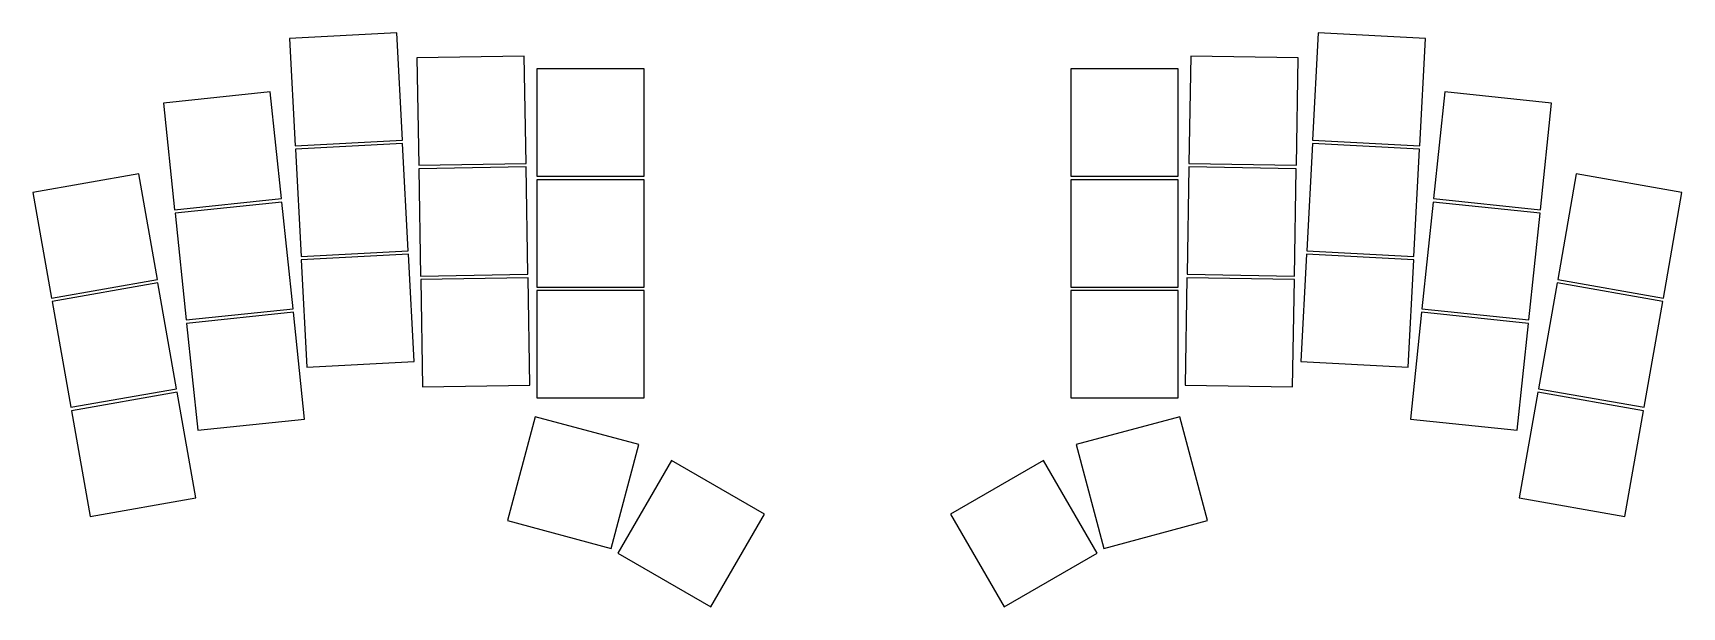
# Model space of a CAD drawing. Header units: millimetres. Extents: x 92 to 330, y -166 to -83.
import ezdxf

# ---------------------------------------------------------------- set-up
doc = ezdxf.new("R2010")
doc.units = ezdxf.units.MM

msp = doc.modelspace()

# ---------------------------------------------------------------- linework, layer by layer
for p, q in [((144.57, -82.85), (129.09, -83.66)), ((145.38, -98.33), (144.57, -82.85)), ((277.59, -82.85), (276.78, -98.33)), ((293.07, -83.66), (277.59, -82.85)), ((129.09, -83.66), (129.9, -99.14)), ((292.26, -99.14), (293.07, -83.66)), ((162.95, -86.19), (147.45, -86.46)), ((147.45, -86.46), (147.72, -101.95)), ((163.22, -101.68), (162.95, -86.19)), ((180.28, -88.03), (164.78, -88.03)), ((164.78, -88.03), (164.78, -103.53)), ((180.28, -103.53), (180.28, -88.03)), ((257.38, -88.03), (241.88, -88.03)), ((241.88, -88.03), (241.88, -103.53)), ((257.38, -103.53), (257.38, -88.03)), ((259.21, -86.19), (258.94, -101.68)), ((274.71, -86.46), (259.21, -86.19)), ((274.44, -101.95), (274.71, -86.46)), ((126.28, -91.35), (110.87, -92.97)), ((127.9, -106.76), (126.28, -91.35)), ((295.87, -91.35), (294.25, -106.76)), ((311.29, -92.97), (295.87, -91.35)), ((110.87, -92.97), (112.49, -108.38)), ((309.67, -108.38), (311.29, -92.97)), ((129.9, -99.14), (145.38, -98.33)), ((145.4, -98.83), (129.92, -99.64)), ((129.92, -99.64), (130.74, -115.12)), ((146.21, -114.31), (145.4, -98.83)), ((276.75, -98.83), (275.94, -114.31)), ((292.23, -99.64), (276.75, -98.83)), ((276.78, -98.33), (292.26, -99.14)), ((291.42, -115.12), (292.23, -99.64)), ((147.72, -101.95), (163.22, -101.68)), ((163.23, -102.18), (147.73, -102.45)), ((163.5, -117.68), (163.23, -102.18)), ((258.93, -102.18), (258.66, -117.68)), ((274.43, -102.45), (258.93, -102.18)), ((258.94, -101.68), (274.44, -101.95)), ((107.3, -103.19), (92.03, -105.88)), ((109.99, -118.45), (107.3, -103.19)), ((147.73, -102.45), (148, -117.95)), ((164.78, -103.53), (180.28, -103.53)), ((180.28, -104.03), (164.78, -104.03)), ((164.78, -104.03), (164.78, -119.53)), ((180.28, -119.53), (180.28, -104.03)), ((241.88, -103.53), (257.38, -103.53)), ((257.38, -104.03), (241.88, -104.03)), ((241.88, -104.03), (241.88, -119.53)), ((257.38, -119.53), (257.38, -104.03)), ((274.16, -117.95), (274.43, -102.45)), ((314.86, -103.19), (312.17, -118.45)), ((330.12, -105.88), (314.86, -103.19)), ((92.03, -105.88), (94.73, -121.14)), ((112.49, -108.38), (127.9, -106.76)), ((294.25, -106.76), (309.67, -108.38)), ((327.43, -121.14), (330.12, -105.88)), ((127.96, -107.26), (112.54, -108.88)), ((112.54, -108.88), (114.16, -124.29)), ((129.58, -122.67), (127.96, -107.26)), ((294.2, -107.26), (292.58, -122.67)), ((309.62, -108.88), (294.2, -107.26)), ((308, -124.29), (309.62, -108.88)), ((130.74, -115.12), (146.21, -114.31)), ((146.24, -114.8), (130.76, -115.62)), ((130.76, -115.62), (131.57, -131.09)), ((147.05, -130.28), (146.24, -114.8)), ((275.92, -114.8), (275.11, -130.28)), ((291.4, -115.62), (275.92, -114.8)), ((275.94, -114.31), (291.42, -115.12)), ((290.58, -131.09), (291.4, -115.62)), ((94.73, -121.14), (109.99, -118.45)), ((110.08, -118.94), (94.81, -121.63)), ((112.77, -134.21), (110.08, -118.94)), ((148, -117.95), (163.5, -117.68)), ((163.51, -118.18), (148.01, -118.45)), ((148.01, -118.45), (148.28, -133.95)), ((163.78, -133.68), (163.51, -118.18)), ((258.65, -118.18), (258.38, -133.68)), ((274.15, -118.45), (258.65, -118.18)), ((258.66, -117.68), (274.16, -117.95)), ((273.88, -133.95), (274.15, -118.45)), ((312.08, -118.94), (309.39, -134.21)), ((327.35, -121.63), (312.08, -118.94)), ((312.17, -118.45), (327.43, -121.14)), ((164.78, -119.53), (180.28, -119.53)), ((180.28, -120.03), (164.78, -120.03)), ((164.78, -120.03), (164.78, -135.53)), ((180.28, -135.53), (180.28, -120.03)), ((241.88, -119.53), (257.38, -119.53)), ((257.38, -120.03), (241.88, -120.03)), ((241.88, -120.03), (241.88, -135.53)), ((257.38, -135.53), (257.38, -120.03)), ((94.81, -121.63), (97.5, -136.9)), ((114.16, -124.29), (129.58, -122.67)), ((129.63, -123.17), (114.21, -124.79)), ((131.25, -138.59), (129.63, -123.17)), ((292.53, -123.17), (290.91, -138.59)), ((307.94, -124.79), (292.53, -123.17)), ((292.58, -122.67), (308, -124.29)), ((324.65, -136.9), (327.35, -121.63)), ((114.21, -124.79), (115.83, -140.21)), ((306.32, -140.21), (307.94, -124.79)), ((131.57, -131.09), (147.05, -130.28)), ((275.11, -130.28), (290.58, -131.09)), ((97.5, -136.9), (112.77, -134.21)), ((112.85, -134.7), (97.59, -137.39)), ((115.55, -149.96), (112.85, -134.7)), ((148.28, -133.95), (163.78, -133.68)), ((164.78, -135.53), (180.28, -135.53)), ((241.88, -135.53), (257.38, -135.53)), ((258.38, -133.68), (273.88, -133.95)), ((309.3, -134.7), (306.61, -149.96)), ((324.57, -137.39), (309.3, -134.7)), ((309.39, -134.21), (324.65, -136.9)), ((97.59, -137.39), (100.28, -152.66)), ((321.88, -152.66), (324.57, -137.39)), ((115.83, -140.21), (131.25, -138.59)), ((164.55, -138.28), (160.53, -153.26)), ((179.52, -142.29), (164.55, -138.28)), ((257.61, -138.28), (242.64, -142.29)), ((261.62, -153.26), (257.61, -138.28)), ((290.91, -138.59), (306.32, -140.21)), ((175.51, -157.27), (179.52, -142.29)), ((242.64, -142.29), (246.65, -157.27)), ((184.24, -144.56), (176.49, -157.98)), ((197.67, -152.31), (184.24, -144.56)), ((237.92, -144.56), (224.49, -152.31)), ((245.67, -157.98), (237.92, -144.56)), ((100.28, -152.66), (115.55, -149.96)), ((306.61, -149.96), (321.88, -152.66)), ((189.92, -165.73), (197.67, -152.31)), ((224.49, -152.31), (232.24, -165.73)), ((160.53, -153.26), (175.51, -157.27)), ((246.65, -157.27), (261.62, -153.26)), ((176.49, -157.98), (189.92, -165.73)), ((232.24, -165.73), (245.67, -157.98))]:
    msp.add_line(p, q)

doc.saveas('drawing.dxf')
